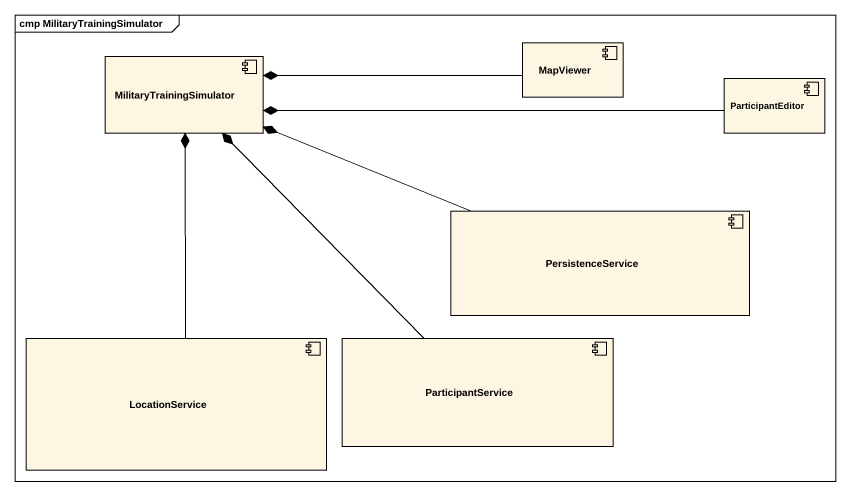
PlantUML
@startuml
mainframe cmp MilitaryTrainingSimulator
component MilitaryTrainingSimulator
component MapViewer
component ParticipantEditor
component PersistenceService
component LocationService
component ParticipantService
MilitaryTrainingSimulator *-right- MapViewer
MilitaryTrainingSimulator *-right- ParticipantEditor
MilitaryTrainingSimulator *-right- PersistenceService
MilitaryTrainingSimulator *-- LocationService
MilitaryTrainingSimulator *-- ParticipantService
@enduml
